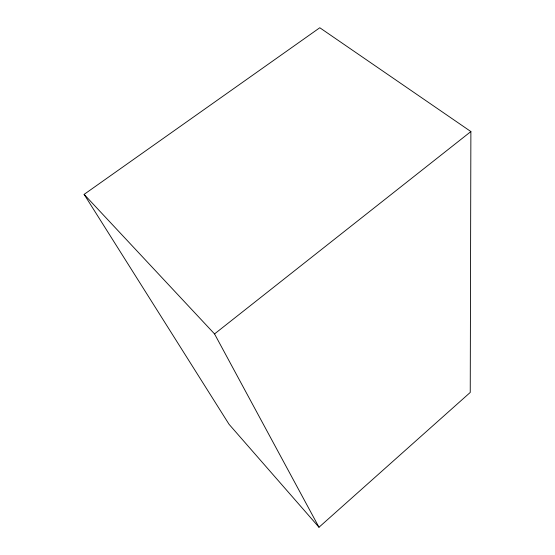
<?xml version="1.0" encoding="UTF-8"?>
<svg xmlns="http://www.w3.org/2000/svg" width="555" height="555" viewBox="0 0 555 555"><rect width="100%" height="100%" fill="white"/><g stroke="black" fill="none" stroke-linecap="round" stroke-linejoin="round"><path stroke-width="0.83" d="M470.883 131.556L470.238 392.44L318.993 527.25L229.069 424.318L84.117 194.375L319.798 27.75L470.883 131.556L214.542 333.923L318.993 527.25M84.117 194.375L214.542 333.923"/></g></svg>
